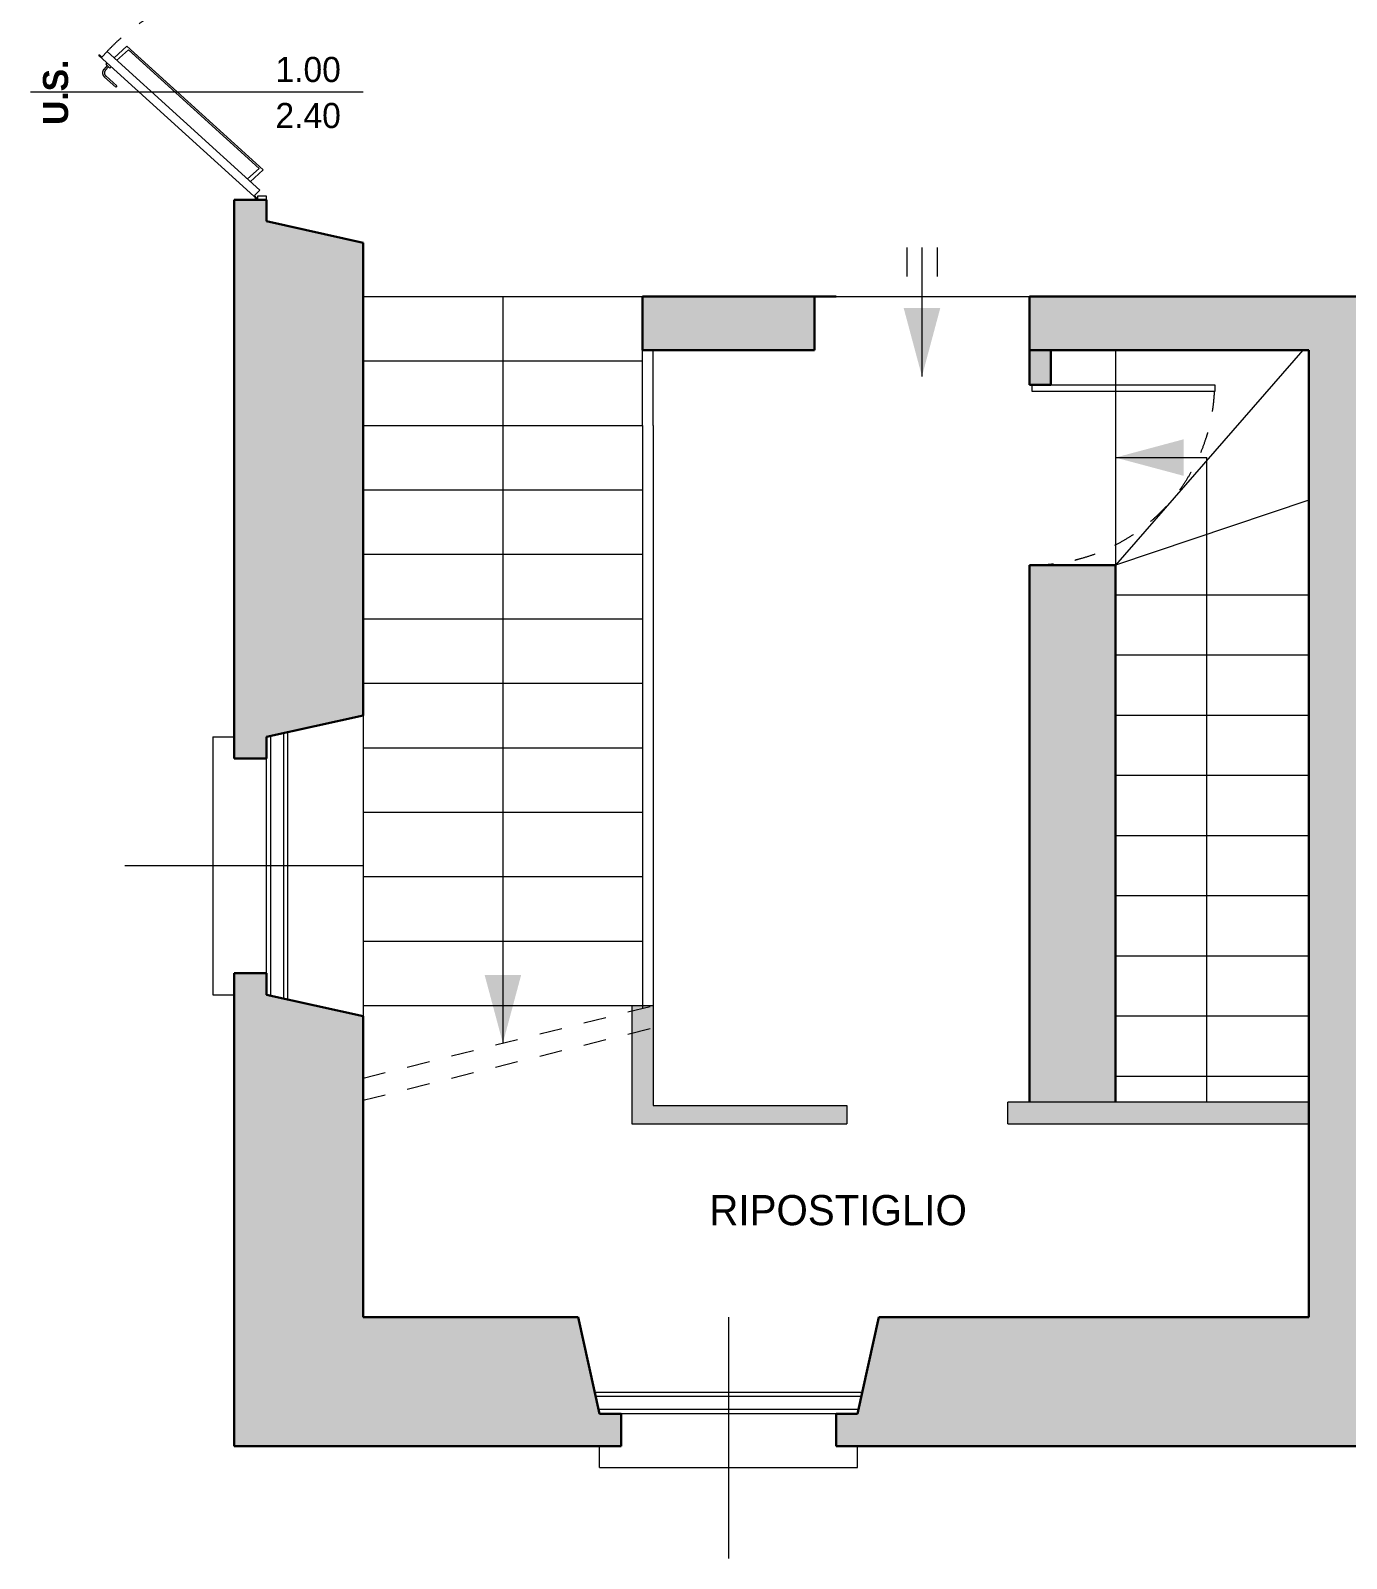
# Model space of a CAD drawing. Header units: metres. Extents: x 106 to 148.5, y -12.7 to 30.
# Drawn here: x 130.04 to 136.16, y 10.82 to 17.93 of the extents above; entities that cross this region are included whole.
import ezdxf

# ---------------------------------------------------------------- set-up
doc = ezdxf.new("R2010")
doc.units = ezdxf.units.M
doc.header["$LTSCALE"] = 0.508
doc.linetypes.add('STYLE_01', pattern=[0.416641, 0.208282, -0.208359])
doc.linetypes.add('STYLE_05', pattern=[0.208282, 0.069427, -0.138855])
doc.layers.add('Campiture', color=7, linetype='Continuous')
doc.layers.add('Palazzina IT', color=7, linetype='Continuous')
doc.styles.add('Stylus BT', font='stylu.ttf')
doc.styles.add('Stylus BT (bold)', font='')
doc.styles.get('Stylus BT (bold)').set_extended_font_data('Stylus BT', bold=True)

# ---------------------------------------------------------------- blocks, each defined once
blk = doc.blocks.new('Gruppo-4')
at = {"color": 7, "linetype": 'Continuous', "lineweight": 15}
for p, q in [((-34.1136, 137.6312), (-34.1136, 137.6479)), ((-34.0724, 137.6312), (-34.1136, 137.6312)), ((-34.0724, 137.6479), (-34.0724, 137.6312)), ((-34.8513, 137.3173), (-34.1313, 136.6644)), ((-34.8486, 137.3203), (-34.8382, 137.3109)), ((-34.8382, 137.3109), (-34.8143, 137.3379)), ((-34.1031, 136.6929), (-34.8143, 137.3379)), ((-34.7817, 137.3084), (-34.722, 137.3625)), ((-34.7702, 137.2953), (-34.7151, 137.3453)), ((-34.722, 137.3625), (-34.0874, 136.787)), ((-34.7151, 137.3453), (-34.1063, 136.7933)), ((-34.8136, 137.2724), (-34.8296, 137.2543)), ((-34.8071, 137.2664), (-34.8231, 137.2484)), ((-34.8148, 137.2843), (-34.8202, 137.2783)), ((-34.8202, 137.2783), (-34.8006, 137.2605)), ((-34.8006, 137.2605), (-34.7953, 137.2665)), ((-34.826, 137.2186), (-34.774, 137.1714)), ((-34.8207, 137.2246), (-34.7686, 137.1774)), ((-34.7686, 137.1774), (-34.774, 137.1714)), ((-34.1604, 136.7443), (-34.1063, 136.7933)), ((-34.1488, 136.7313), (-34.0874, 136.787)), ((-34.1313, 136.6644), (-34.1227, 136.6557)), ((-34.1285, 136.6672), (-34.1031, 136.6929)), ((-34.1186, 136.6573), (-34.1285, 136.6672)), ((-34.0724, 136.6646), (-34.1136, 136.6646)), ((-34.1136, 136.6646), (-34.1136, 136.6479)), ((-34.0724, 136.6479), (-34.0724, 136.6646))]:
    blk.add_line(p, q, dxfattribs=at)
for points in [[(-34.8486, 137.3203), (-34.8487, 137.3204), (-34.8487, 137.3204), (-34.8488, 137.3205), (-34.8488, 137.3206), (-34.8489, 137.3206), (-34.8489, 137.3207), (-34.849, 137.3207), (-34.8491, 137.3208), (-34.8491, 137.3208), (-34.8492, 137.3209), (-34.8493, 137.3209), (-34.8493, 137.3209), (-34.8494, 137.321), (-34.8495, 137.321), (-34.8495, 137.321), (-34.8496, 137.3211), (-34.8497, 137.3211), (-34.8497, 137.3211), (-34.8498, 137.3212), (-34.8499, 137.3212), (-34.85, 137.3212), (-34.85, 137.3212), (-34.8501, 137.3212), (-34.8502, 137.3212), (-34.8502, 137.3212), (-34.8503, 137.3213), (-34.8504, 137.3213), (-34.8505, 137.3213), (-34.8505, 137.3213), (-34.8506, 137.3213), (-34.8507, 137.3212), (-34.8508, 137.3212), (-34.8508, 137.3212), (-34.8509, 137.3212), (-34.851, 137.3212), (-34.8511, 137.3212), (-34.8511, 137.3212), (-34.8512, 137.3211), (-34.8513, 137.3211), (-34.8513, 137.3211), (-34.8514, 137.321), (-34.8514, 137.321), (-34.8515, 137.321), (-34.8516, 137.3209), (-34.8516, 137.3209), (-34.8517, 137.3209), (-34.8517, 137.3208), (-34.8518, 137.3208), (-34.8518, 137.3207), (-34.8519, 137.3207), (-34.8519, 137.3206), (-34.852, 137.3206), (-34.852, 137.3205), (-34.8521, 137.3205), (-34.8521, 137.3204), (-34.8522, 137.3203), (-34.8522, 137.3203), (-34.8522, 137.3202), (-34.8523, 137.3201), (-34.8523, 137.3201), (-34.8523, 137.32), (-34.8523, 137.3199), (-34.8523, 137.3199), (-34.8524, 137.3198), (-34.8524, 137.3197), (-34.8524, 137.3197), (-34.8524, 137.3196), (-34.8524, 137.3195), (-34.8524, 137.3194), (-34.8524, 137.3194), (-34.8524, 137.3193), (-34.8524, 137.3192), (-34.8524, 137.3191), (-34.8524, 137.3191), (-34.8524, 137.319), (-34.8524, 137.3189), (-34.8524, 137.3188), (-34.8524, 137.3188), (-34.8523, 137.3187), (-34.8523, 137.3186), (-34.8523, 137.3186), (-34.8523, 137.3185), (-34.8522, 137.3184), (-34.8522, 137.3183), (-34.8522, 137.3183), (-34.8521, 137.3182), (-34.8521, 137.3181), (-34.8521, 137.3181), (-34.852, 137.318), (-34.852, 137.3179), (-34.8519, 137.3179), (-34.8519, 137.3178), (-34.8518, 137.3178), (-34.8518, 137.3177), (-34.8517, 137.3177), (-34.8517, 137.3176), (-34.8516, 137.3175), (-34.8515, 137.3175), (-34.8515, 137.3174), (-34.8514, 137.3174), (-34.8514, 137.3174), (-34.8513, 137.3173)], [(-34.8296, 137.2543), (-34.8301, 137.2537), (-34.8307, 137.253), (-34.8312, 137.2524), (-34.8316, 137.2517), (-34.8321, 137.251), (-34.8325, 137.2502), (-34.8329, 137.2495), (-34.8332, 137.2487), (-34.8336, 137.2479), (-34.8339, 137.2471), (-34.8342, 137.2463), (-34.8344, 137.2455), (-34.8346, 137.2447), (-34.8348, 137.2438), (-34.835, 137.243), (-34.8351, 137.2421), (-34.8352, 137.2412), (-34.8353, 137.2404), (-34.8353, 137.2395), (-34.8353, 137.2386), (-34.8353, 137.2377), (-34.8352, 137.2369), (-34.8351, 137.236), (-34.835, 137.2351), (-34.8349, 137.2342), (-34.8347, 137.2334), (-34.8345, 137.2325), (-34.8342, 137.2316), (-34.834, 137.2308), (-34.8337, 137.2299), (-34.8333, 137.2291), (-34.833, 137.2282), (-34.8326, 137.2274), (-34.8322, 137.2266), (-34.8317, 137.2258), (-34.8313, 137.225), (-34.8308, 137.2242), (-34.8303, 137.2234), (-34.8297, 137.2227), (-34.8292, 137.222), (-34.8286, 137.2213), (-34.828, 137.2206), (-34.8274, 137.2199), (-34.8267, 137.2193), (-34.826, 137.2186)], [(-34.8231, 137.2484), (-34.8235, 137.248), (-34.8238, 137.2476), (-34.8241, 137.2471), (-34.8244, 137.2467), (-34.8247, 137.2462), (-34.825, 137.2457), (-34.8253, 137.2452), (-34.8255, 137.2447), (-34.8257, 137.2442), (-34.8259, 137.2436), (-34.8261, 137.2431), (-34.8263, 137.2425), (-34.8264, 137.242), (-34.8266, 137.2414), (-34.8267, 137.2409), (-34.8268, 137.2403), (-34.8268, 137.2397), (-34.8269, 137.2391), (-34.8269, 137.2385), (-34.8269, 137.238), (-34.8269, 137.2374), (-34.8268, 137.2368), (-34.8268, 137.2362), (-34.8267, 137.2356), (-34.8266, 137.235), (-34.8265, 137.2344), (-34.8263, 137.2339), (-34.8262, 137.2333), (-34.826, 137.2327), (-34.8258, 137.2321), (-34.8256, 137.2316), (-34.8253, 137.231), (-34.8251, 137.2305), (-34.8248, 137.2299), (-34.8245, 137.2294), (-34.8242, 137.2289), (-34.8239, 137.2284), (-34.8235, 137.2278), (-34.8232, 137.2273), (-34.8228, 137.2269), (-34.8224, 137.2264), (-34.822, 137.2259), (-34.8216, 137.2255), (-34.8212, 137.2251), (-34.8207, 137.2246)]]:
    blk.add_lwpolyline(points, dxfattribs=at)
at = {"color": 7, "linetype": 'STYLE_01', "lineweight": 15}
blk.add_open_spline([(-34.1695, 137.6308), (-34.5506, 137.6137), (-34.8143, 137.3379)], degree=2, dxfattribs=at)
at = {"color": 7, "linetype": 'Continuous', "lineweight": 15}
blk.add_open_spline([(-34.1151, 136.6541), (-34.1154, 136.6552), (-34.117, 136.6568), (-34.1192, 136.6575), (-34.1214, 136.657), (-34.1229, 136.6555), (-34.1234, 136.6533), (-34.1227, 136.6511), (-34.1211, 136.6494), (-34.1189, 136.6488), (-34.1167, 136.6493), (-34.1152, 136.6508), (-34.1147, 136.653), (-34.1151, 136.6541)], degree=2, dxfattribs=at)
at = {"color": 1, "insert": (-35.0533, 137.1479), "char_height": 0.1169, "attachment_point": 5, "rotation": 90, "line_spacing_factor": 1.099818, "style": 'Stylus BT (bold)'}
blk.add_mtext('U.S.', dxfattribs=at)
blk = doc.blocks.new('Gruppo-5')
at = {"color": 251, "linetype": 'Continuous', "lineweight": 15}
blk.add_lwpolyline([(-30.5102, 135.7865), (-29.6602, 135.7865), (-29.6602, 135.7556), (-30.5102, 135.7556)], close=True, dxfattribs=at)
at = {"color": 8, "linetype": 'STYLE_05', "lineweight": 13}
blk.add_open_spline([(-30.5102, 134.9479), (-30.2899, 134.9479), (-29.9049, 135.1618), (-29.6722, 135.5357), (-29.6612, 135.7556)], degree=2, dxfattribs=at)

msp = doc.modelspace()

# ---------------------------------------------------------------- hatches: boundary and pattern name
at = {"layer": 'Campiture', "linetype": 'Continuous', "lineweight": 0}
for points in [[(130.9846, 17.143), (130.9846, 14.543), (131.1346, 14.543), (131.1346, 14.643), (131.5846, 14.743), (131.5846, 16.943), (131.1346, 17.043), (131.1346, 17.143)], [(136.8846, 11.343), (136.8846, 11.493), (136.7846, 11.493), (136.6846, 11.943), (136.2346, 11.943), (136.2346, 16.443), (136.2346, 16.443), (136.2346, 16.693), (134.6846, 16.693), (134.6846, 16.2816), (134.7846, 16.2816), (134.7846, 16.443), (135.9846, 16.443), (135.9846, 12.943), (135.0846, 12.943), (135.0846, 15.443), (134.6846, 15.443), (134.6846, 12.943), (134.5969, 12.943), (134.5846, 12.943), (134.5846, 12.843), (135.9846, 12.843), (135.9846, 11.943), (133.9846, 11.943), (133.8846, 11.493), (133.7846, 11.493), (133.7846, 11.343)], [(132.7846, 11.343), (132.7846, 11.493), (132.6846, 11.493), (132.5846, 11.943), (131.5846, 11.943), (131.5846, 13.343), (131.1346, 13.443), (131.1346, 13.543), (130.9846, 13.543), (130.9846, 11.343), (132.7669, 11.343)], [(133.8346, 12.843), (133.8346, 12.928), (132.9346, 12.928), (132.9346, 13.393), (132.8346, 13.393), (132.8346, 12.843)]]:
    msp.add_hatch(color=254, dxfattribs=at).paths.add_polyline_path(points)

# ---------------------------------------------------------------- linework, layer by layer
at = {"layer": 'Campiture', "color": 254, "linetype": 'Continuous'}
msp.add_solid([(132.8846, 16.443), (132.8846, 16.693), (133.6846, 16.443), (133.6846, 16.693)], dxfattribs=at)
at = {"layer": 'Palazzina IT', "color": 7, "linetype": 'Continuous', "lineweight": 13}
for p, q in [((131.5846, 17.643), (130.0369, 17.643)), ((134.1146, 16.9209), (134.1146, 16.7858)), ((134.1846, 16.9209), (134.1846, 16.3209)), ((134.2546, 16.9209), (134.2546, 16.7858)), ((131.5846, 14.043), (130.4754, 14.043)), ((133.2846, 11.943), (133.2846, 10.82))]:
    msp.add_line(p, q, dxfattribs=at)
at = {"layer": 'Palazzina IT', "color": 7, "linetype": 'Continuous', "lineweight": 30}
for p, q in [((130.9846, 17.143), (130.9846, 14.543)), ((130.9846, 17.143), (131.1346, 17.143)), ((131.1346, 17.143), (131.1346, 17.043)), ((131.5846, 16.943), (131.1346, 17.043)), ((131.5846, 14.743), (131.5846, 16.943)), ((132.8846, 16.443), (132.8846, 16.693)), ((132.8846, 16.693), (133.7846, 16.693)), ((133.6846, 16.693), (133.6846, 16.443)), ((134.6846, 16.693), (134.6846, 16.2816)), ((134.6846, 16.693), (136.2346, 16.693)), ((132.8846, 16.443), (133.6846, 16.443)), ((134.6846, 16.443), (135.9846, 16.443)), ((134.7846, 16.443), (134.7846, 16.2816)), ((135.9846, 11.943), (135.9846, 16.443)), ((134.6846, 16.2816), (134.7846, 16.2816)), ((134.6846, 12.943), (134.6846, 15.443)), ((134.6846, 15.443), (135.0846, 15.443)), ((135.0846, 12.943), (135.0846, 15.443)), ((131.5846, 14.743), (131.1346, 14.643)), ((131.1346, 14.543), (131.1346, 14.643)), ((130.9846, 14.543), (131.1346, 14.543)), ((130.9846, 11.343), (130.9846, 13.543)), ((130.9846, 13.543), (131.1346, 13.543)), ((131.1346, 13.543), (131.1346, 13.443)), ((131.5846, 13.343), (131.1346, 13.443)), ((131.5846, 13.343), (131.5846, 11.943)), ((132.5846, 11.943), (131.5846, 11.943)), ((132.5846, 11.943), (132.6846, 11.493)), ((133.9846, 11.943), (133.8846, 11.493)), ((133.9846, 11.943), (135.9846, 11.943)), ((132.7846, 11.493), (132.6846, 11.493)), ((132.7846, 11.343), (132.7846, 11.493)), ((133.7846, 11.343), (133.7846, 11.493)), ((133.7846, 11.493), (133.8846, 11.493)), ((132.7846, 11.343), (130.9846, 11.343)), ((133.7846, 11.343), (136.8846, 11.343))]:
    msp.add_line(p, q, dxfattribs=at)
at = {"layer": 'Palazzina IT', "color": 8, "linetype": 'Continuous', "lineweight": 15}
for p, q in [((131.5846, 16.693), (132.8846, 16.693)), ((133.6846, 16.693), (134.6846, 16.693)), ((135.0846, 16.443), (135.0846, 15.443)), ((135.9569, 16.443), (135.0846, 15.443)), ((131.5846, 16.393), (132.8846, 16.393)), ((131.5846, 16.093), (132.8846, 16.093)), ((131.5846, 15.793), (132.8846, 15.793)), ((135.9846, 15.745), (135.0846, 15.443)), ((131.5846, 15.493), (132.8846, 15.493)), ((135.9846, 15.303), (135.0846, 15.303)), ((131.5846, 15.193), (132.8846, 15.193)), ((135.9846, 15.023), (135.0846, 15.023)), ((131.5846, 14.893), (132.8846, 14.893)), ((131.5846, 14.743), (131.5846, 13.343)), ((135.9846, 14.743), (135.0846, 14.743)), ((130.8846, 14.643), (130.8846, 13.443)), ((130.8846, 14.643), (130.9846, 14.643)), ((131.5846, 14.593), (132.8846, 14.593)), ((135.9846, 14.463), (135.0846, 14.463)), ((131.5846, 14.293), (132.8846, 14.293)), ((135.9846, 14.183), (135.0846, 14.183)), ((131.5846, 13.993), (132.8846, 13.993)), ((135.9846, 13.903), (135.0846, 13.903)), ((131.5846, 13.693), (132.8846, 13.693)), ((135.9846, 13.623), (135.0846, 13.623)), ((130.8846, 13.443), (130.9846, 13.443)), ((131.5846, 13.393), (132.8846, 13.393)), ((135.9846, 13.343), (135.0846, 13.343)), ((135.9846, 13.063), (135.0846, 13.063)), ((132.6846, 11.243), (132.6846, 11.343)), ((133.8846, 11.243), (133.8846, 11.343)), ((132.6846, 11.243), (133.8846, 11.243))]:
    msp.add_line(p, q, dxfattribs=at)
at = {"layer": 'Palazzina IT', "color": 7, "linetype": 'Continuous', "lineweight": 15}
for p, q in [((132.2346, 16.693), (132.2346, 13.218)), ((132.8846, 16.093), (132.8846, 16.443)), ((132.9346, 16.093), (132.9346, 16.443)), ((132.8846, 16.093), (132.8846, 13.3805)), ((132.9346, 16.093), (132.9346, 13.393)), ((135.0846, 15.943), (135.5096, 15.943)), ((135.5096, 12.943), (135.5096, 15.943)), ((132.8346, 13.393), (132.8346, 12.843)), ((132.8346, 13.393), (132.9346, 13.393)), ((132.9346, 13.393), (132.9346, 12.928)), ((135.9846, 12.943), (134.5846, 12.943)), ((134.5846, 12.843), (134.5846, 12.943)), ((135.0846, 12.943), (134.6846, 12.943)), ((132.9346, 12.928), (133.8346, 12.928)), ((133.8346, 12.928), (133.8346, 12.843)), ((132.8346, 12.843), (133.8346, 12.843)), ((134.5846, 12.843), (135.9846, 12.843))]:
    msp.add_line(p, q, dxfattribs=at)
at = {"layer": 'Palazzina IT', "color": 254, "linetype": 'Continuous', "lineweight": 13}
for p, q in [((131.1546, 13.4386), (131.1546, 14.6475)), ((131.2146, 13.4208), (131.2146, 14.6653)), ((133.9069, 11.573), (132.6624, 11.573)), ((133.8891, 11.513), (132.6802, 11.513))]:
    msp.add_line(p, q, dxfattribs=at)
at = {"layer": 'Palazzina IT', "color": 254, "linetype": 'Continuous', "lineweight": 15}
for p, q in [((131.2346, 13.4208), (131.2346, 14.6653)), ((131.1346, 13.543), (131.1346, 14.543)), ((133.9069, 11.593), (132.6624, 11.593)), ((133.7846, 11.493), (132.7846, 11.493))]:
    msp.add_line(p, q, dxfattribs=at)
at = {"layer": 'Palazzina IT', "color": 211, "linetype": 'STYLE_01', "lineweight": 15}
for p, q in [((131.5846, 13.0555), (132.9346, 13.393)), ((131.5846, 12.9525), (132.9346, 13.29))]:
    msp.add_line(p, q, dxfattribs=at)
at = {"layer": 'Palazzina IT', "color": 5, "linetype": 'Continuous', "lineweight": 15}
msp.add_line((135.9846, 12.943), (135.9846, 12.943), dxfattribs=at)
at = {"layer": 'Palazzina IT', "color": 7, "lineweight": 13}
msp.add_solid([(134.1846, 16.3209), (134.0996, 16.6384), (134.2697, 16.6384)], dxfattribs=at)
at = {"layer": 'Palazzina IT', "color": 7, "lineweight": 15}
for points in [[(135.0846, 15.943), (135.4021, 16.0281), (135.4021, 15.858)], [(132.2346, 13.218), (132.1496, 13.5355), (132.3197, 13.5355)]]:
    msp.add_solid(points, dxfattribs=at)

# ---------------------------------------------------------------- block references
at = {"layer": 'Palazzina IT', "color": 7}
for name in ['Gruppo-4', 'Gruppo-5']:
    msp.add_blockref(name, (165.2071, -119.5049), dxfattribs=at)

# ---------------------------------------------------------------- texts
at = {"layer": 'Palazzina IT', "color": 7, "attachment_point": 1, "line_spacing_factor": 1.099818, "style": 'Stylus BT'}
for s, insert, char_height in [('1.00\\P2.40', (131.1764, 17.8076), 0.1169), ('RIPOSTIGLIO', (133.1949, 12.5111), 0.140284)]:
    msp.add_mtext(s, dxfattribs=dict(at, insert=insert, char_height=char_height))

doc.saveas('drawing.dxf')
